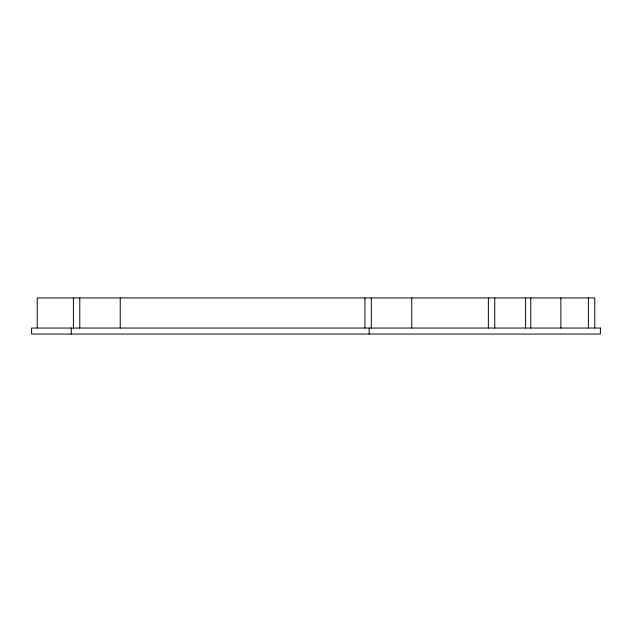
<?xml version="1.0" encoding="UTF-8"?>
<svg xmlns="http://www.w3.org/2000/svg" width="632" height="632" viewBox="0 0 632 632"><rect width="100%" height="100%" fill="white"/><g stroke="black" fill="none" stroke-linecap="round" stroke-linejoin="round"><path stroke-width="0.95" d="M594.767 328.04L594.767 297.941L37.233 297.941L37.233 328.04M588.384 297.941L588.384 328.04M560.868 297.941L560.868 328.04M530.777 297.941L530.777 328.04M525.603 297.941L525.603 328.04M494.745 297.941L494.745 328.04M488.362 297.941L488.362 328.04M411.748 297.941L411.748 328.04M371.316 297.941L371.316 328.04M369.183 328.04L369.183 334.059M364.933 297.941L364.933 328.04M120.23 297.941L120.23 328.04M79.79 297.941L79.79 328.04M73.407 297.941L73.407 328.04M71.29 328.04L71.29 334.059M600.376 328.04L31.624 328.04L31.6 334.059L600.376 334.059L600.4 328.04"/></g></svg>
